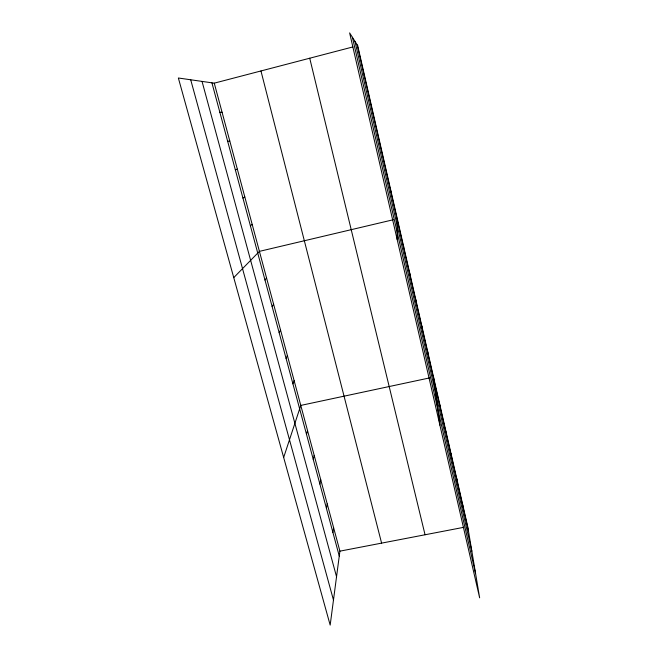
<?xml version="1.0" encoding="UTF-8"?>
<svg xmlns="http://www.w3.org/2000/svg" width="658" height="658" viewBox="0 0 658 658"><rect width="100%" height="100%" fill="white"/><g stroke="black" fill="none" stroke-linecap="round" stroke-linejoin="round"><path stroke-width="0.99" d="M397.169 239.471L397.309 218.793M390.86 192.037L390.951 191.026M214.261 83.163L339.906 551.149L330.176 625.1L178.359 77.998L214.261 83.163L352.885 46.94M332.89 532.396L333.614 527.708M326.434 508.387L327.232 503.938M319.878 484.041L320.759 479.83M313.233 459.342L314.195 455.385M384.33 163.505L384.502 162.839M306.496 434.28L307.533 430.579M283.664 457.491L300.78 405.418L429.649 377.898M292.917 383.82L294.134 380.653M286.082 358.429L287.39 355.534M279.148 332.668L280.547 330.053M272.116 306.529L273.605 304.202M264.977 280.004L266.564 277.972M233.755 277.618L259.416 251.364L393.451 219.706M250.385 225.768L252.17 224.37M242.925 198.042L244.809 196.964M235.35 169.887L237.349 169.155M339.906 551.149L463.832 527.305M227.66 141.314L229.765 140.919M219.854 112.296L222.067 112.263M364.121 75.218L364.557 75.654M190.705 79.774L333.474 600.071M202.039 81.403L336.542 576.712M211.925 82.826L339.265 556.068M260.963 70.957L381.599 543.13M309.729 58.217L425.052 534.765M354.958 41.347L471.835 551.141M352.408 37.309L475.594 573.661M357.171 44.859L468.512 531.277M462.229 502.531L462.961 507.005M456.644 478.152L457.318 482.388M450.993 453.428L451.602 457.409M445.252 428.342L445.803 432.059M439.429 402.893L439.914 406.34M433.515 377.067L439.906 425.167M427.7 351.635L428.054 354.522M421.794 325.842L422.082 328.432M415.807 299.661L416.021 301.964M409.728 273.103L409.876 275.093M403.56 246.15L403.634 247.827M357.697 45.682L349.628 32.9L479.641 597.826L467.723 526.556L357.697 45.682"/></g></svg>
